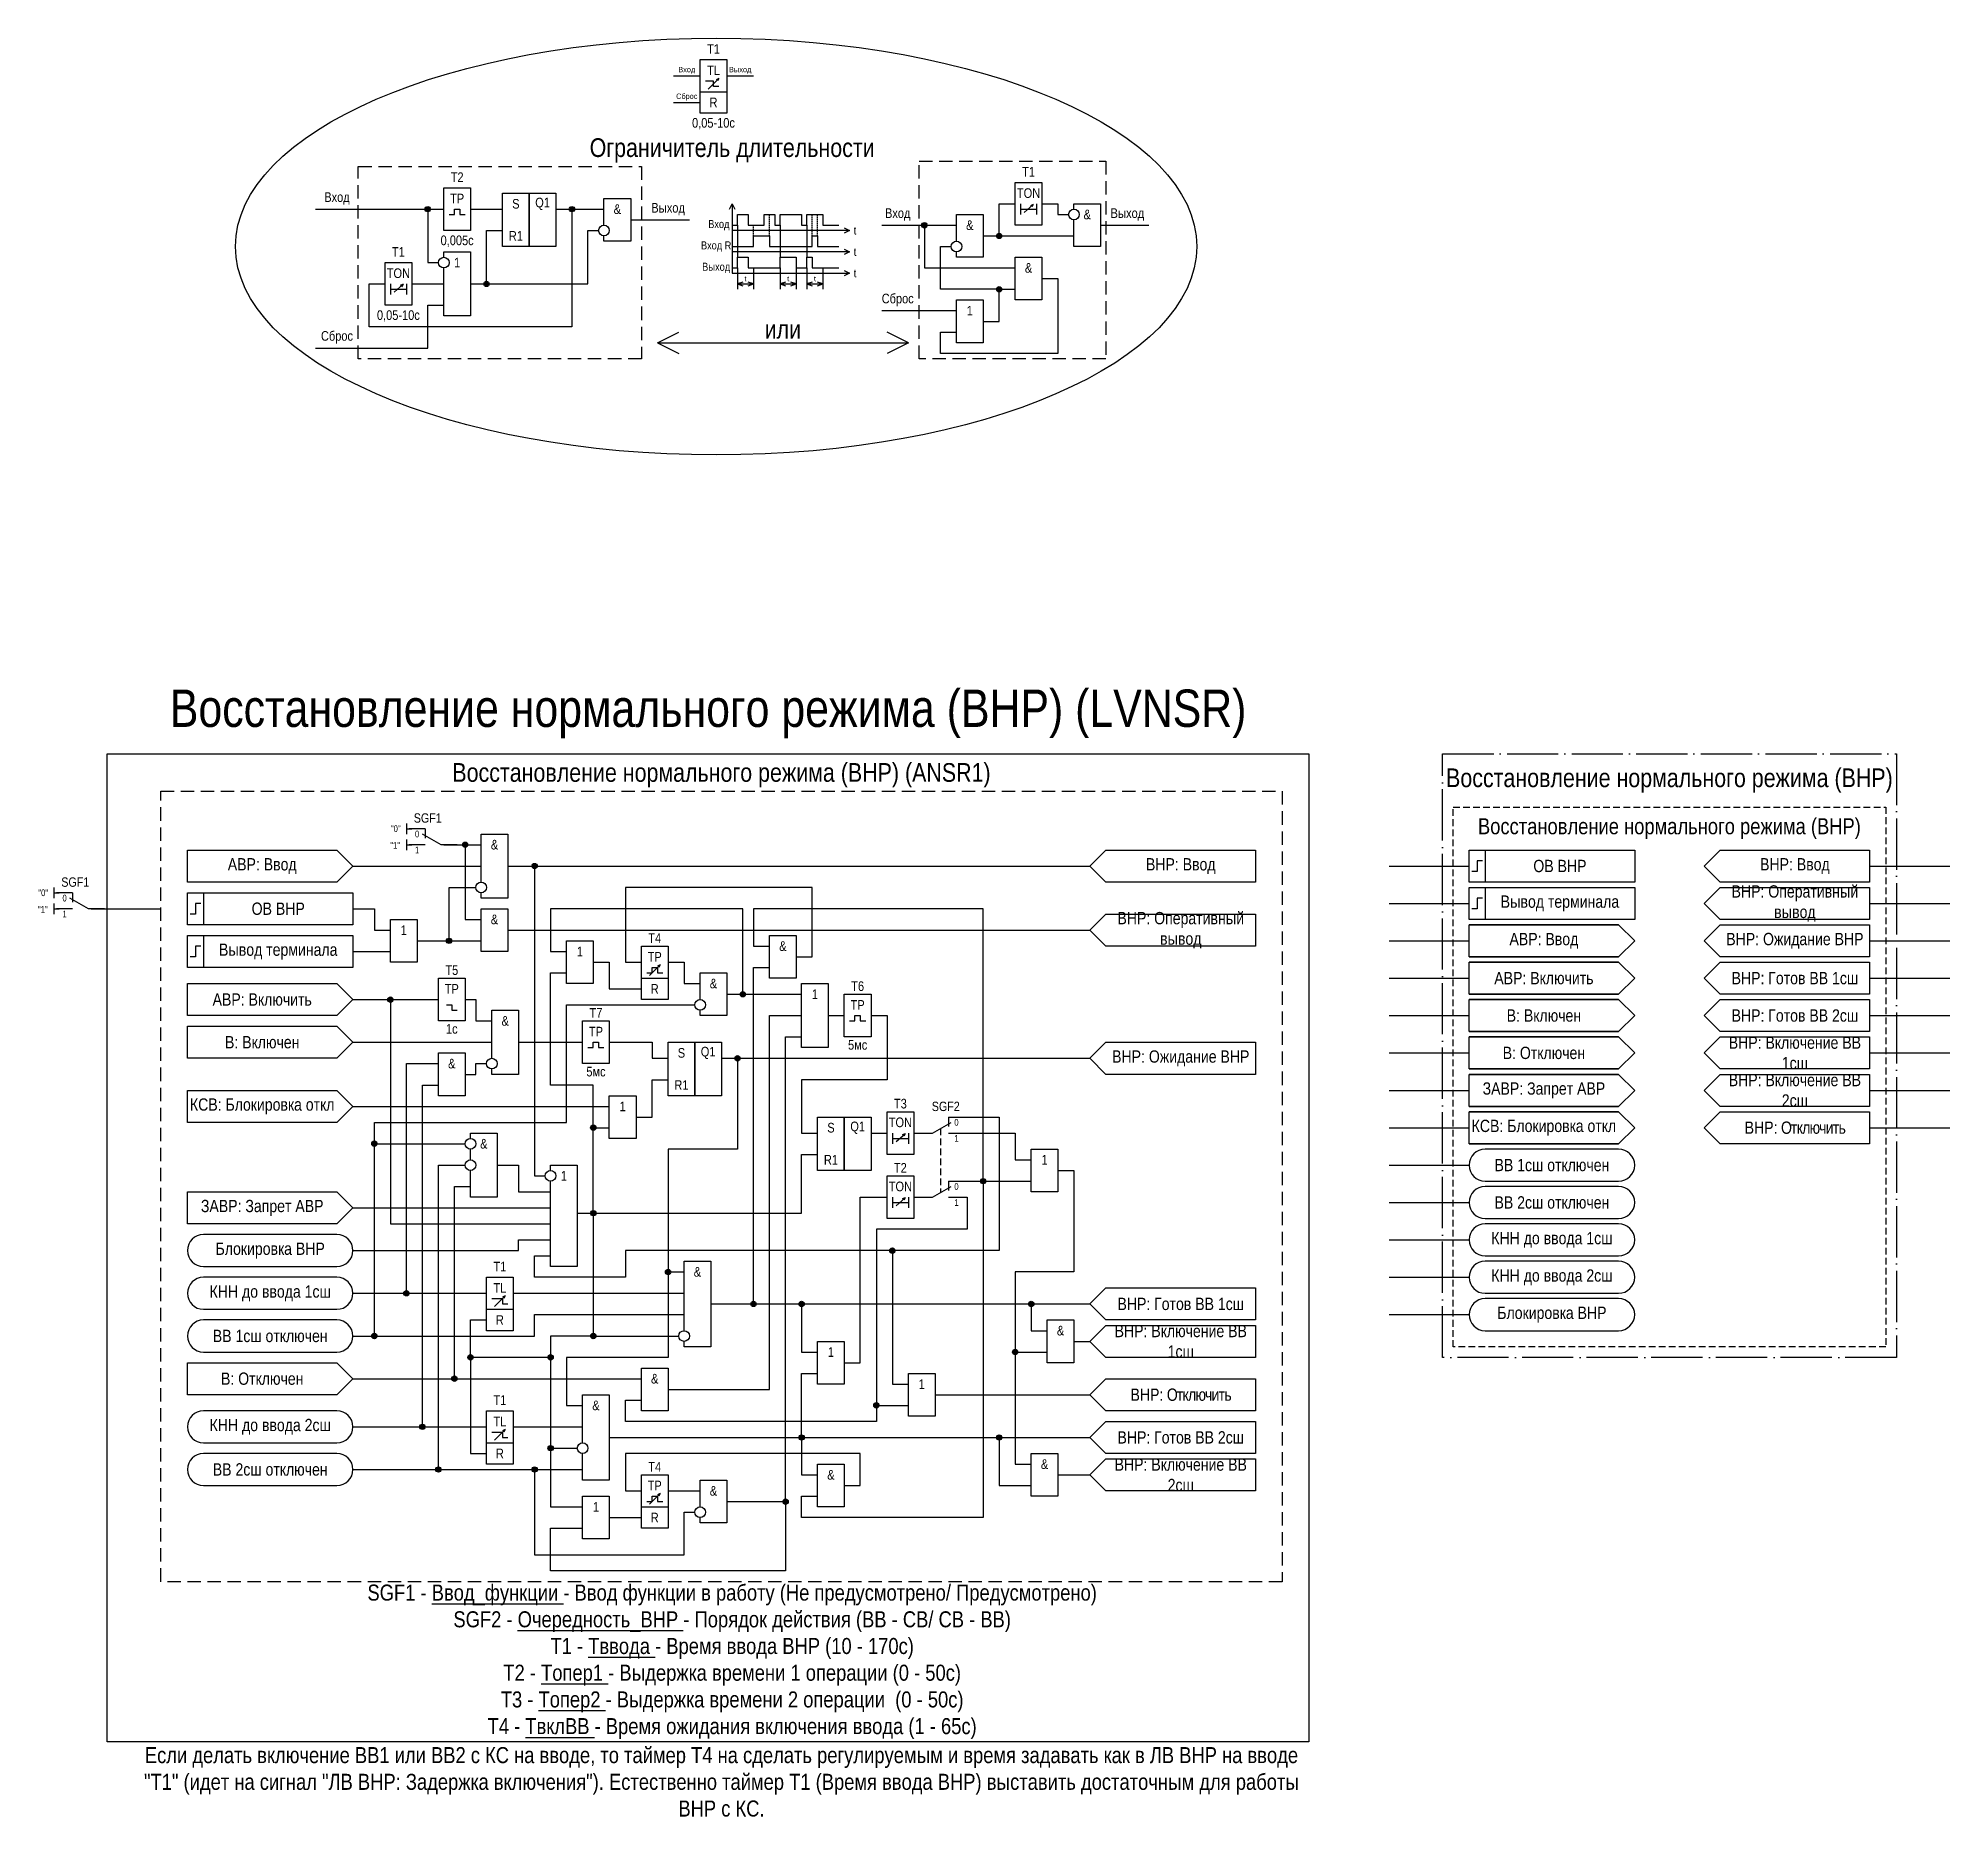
# Model space of a CAD drawing. Header units: millimetres. Extents: x -13 to 345, y -14 to 319.
import ezdxf
from ezdxf.enums import TextEntityAlignment as Align

# ---------------------------------------------------------------- set-up
doc = ezdxf.new("R2010")
doc.units = ezdxf.units.MM
doc.linetypes.add('ACAD_ISO04W100', pattern=[30, 24, -3, 0, -3])
doc.linetypes.add('штриховая2', pattern=[0.375, 0.25, -0.125])
doc.layers.add('TEXT', color=7, linetype='Continuous', lineweight=25)
doc.layers.add('Основная', color=7, linetype='Continuous')
doc.styles.add('2.5_Gost_RD', font='ARIALN.TTF', dxfattribs={"height": 2.5})
doc.styles.add('3.5_Gost_RD', font='ARIALN.TTF', dxfattribs={"height": 3.5})
doc.styles.add('Вывод', font='ARIALN.TTF', dxfattribs={"height": 2.5})
doc.styles.add('Компонент', font='ARIALN.TTF', dxfattribs={"height": 3.5})

# ---------------------------------------------------------------- blocks, each defined once
blk = doc.blocks.new('Точка')
at = {"ltscale": 100}
h = blk.add_hatch(color=256, dxfattribs=at)
h.dxf.hatch_style = 1
edge = h.paths.add_edge_path()
edge.add_arc((0, 0), 0.5, 0, 360)
blk.add_circle((0, 0), 0.5, dxfattribs=at)
blk = doc.blocks.new('*U1037')
at = {"layer": 'Основная', "color": 0}
blk.add_line((0, 0), (7, 4), dxfattribs=at)
at = {"layer": 'Основная', "ltscale": 0.35}
blk.add_line((6, 6), (6, 2.5), dxfattribs=at)
blk = doc.blocks.new('*U1045')
at = {"layer": 'Основная', "color": 0}
for p, q in [((-9, 0), (-3, 0)), ((3, 6), (9, 6)), ((3, 0), (9, 0))]:
    blk.add_line(p, q, dxfattribs=at)
at = {"layer": 'Основная', "ltscale": 0.25}
blk.add_blockref('*U1037', (-3, 0), dxfattribs=at)
at = {"layer": 'Основная'}
for tag, height, style, p in [('ОУ', 3.5, 'Компонент', (2, 10)), ('В1', 2.5, 'Вывод', (14, 6)), ('В2', 2.5, 'Вывод', (6, 4)), ('В3', 2.5, 'Вывод', (6, -2))]:
    blk.add_attdef(tag, text='', height=height, dxfattribs=dict(at, style=style)).set_placement(p, align=Align.MIDDLE_CENTER)
blk = doc.blocks.new('*U1039')
at = {"layer": 'Основная', "color": 0}
for p, q in [((-3, 6), (-9, 6)), ((-3, 0), (-9, 0)), ((9, 0), (3, 0))]:
    blk.add_line(p, q, dxfattribs=at)
at = {"layer": 'Основная', "ltscale": 0.25, "xscale": -1}
blk.add_blockref('*U1037', (3, 0), dxfattribs=at)
at = {"layer": 'Основная'}
for tag, height, style, p in [('В1', 2.5, 'Вывод', (-14, 6)), ('ОУ', 3.5, 'Компонент', (-2, 10)), ('В2', 2.5, 'Вывод', (-6, 4)), ('В3', 2.5, 'Вывод', (-6, -2))]:
    blk.add_attdef(tag, text='', height=height, dxfattribs=dict(at, style=style)).set_placement(p, align=Align.MIDDLE_CENTER)

msp = doc.modelspace()

# ---------------------------------------------------------------- linework, layer by layer
at = {"ltscale": 100}
for p, q in [((112.5, 309.5), (114.5, 311.5)), ((114.5, 311.5), (113.99, 311.25)), ((114.5, 311.5), (114.26, 311.02)), ((116, 312), (121, 312)), ((171.71, 286.4), (173.38, 287.88)), ((173.38, 287.88), (172.86, 287.66)), ((173.38, 287.88), (173.12, 287.42)), ((139, 283), (117, 283)), ((118, 284), (118, 278)), ((126, 284), (126, 278)), ((131, 284), (131, 278)), ((139, 279), (117, 279)), ((118, 276), (118, 272)), ((121, 276), (121, 272)), ((126, 276), (126, 272)), ((129, 276), (129, 272)), ((131, 276), (131, 272)), ((134, 276), (134, 272)), ((57, 273), (57, 273)), ((118, 273), (121, 273)), ((126, 273), (129, 273)), ((131, 273), (134, 273)), ((103, 262), (107, 264)), ((103, 262), (150, 262)), ((103, 262), (107, 260)), ((56, 172), (56, 170)), ((56, 171), (57, 171)), ((56, 169), (56, 167)), ((56, 168), (57, 168)), ((240, 164), (255, 164)), ((330, 164), (345, 164)), ((240, 157), (255, 157)), ((330, 157), (345, 157)), ((240, 150), (255, 150)), ((330, 150), (345, 150)), ((101.5, 143.5), (103.5, 145.5)), ((103.5, 145.5), (102.99, 145.25)), ((103.5, 145.5), (103.26, 145.02)), ((240, 143), (255, 143)), ((330, 143), (345, 143)), ((240, 136), (255, 136)), ((330, 136), (345, 136)), ((240, 129), (255, 129)), ((330, 129), (345, 129)), ((240, 122), (255, 122)), ((330, 122), (345, 122)), ((240, 115), (255, 115)), ((330, 115), (345, 115)), ((147.71, 112.4), (149.38, 113.88)), ((149.38, 113.88), (148.86, 113.66)), ((149.38, 113.88), (149.12, 113.42)), ((240, 108), (255, 108)), ((147.71, 100.4), (149.38, 101.88)), ((149.38, 101.88), (148.86, 101.66)), ((149.38, 101.88), (149.12, 101.42)), ((240, 101), (255, 101)), ((240, 94), (255, 94)), ((240, 87), (255, 87)), ((72.5, 81.5), (74.5, 83.5)), ((74.5, 83.5), (73.99, 83.25)), ((74.5, 83.5), (74.26, 83.02)), ((240, 80), (255, 80)), ((72.5, 56.5), (74.5, 58.5)), ((74.5, 58.5), (73.99, 58.25)), ((74.5, 58.5), (74.26, 58.02)), ((101.5, 44.5), (103.5, 46.5)), ((103.5, 46.5), (102.99, 46.25)), ((103.5, 46.5), (103.26, 46.02))]:
    msp.add_line(p, q, dxfattribs=at)
at = {"color": 3, "ltscale": 100}
msp.add_line((106, 307), (111, 307), dxfattribs=at)
at = {"linetype": 'штриховая2'}
for p, q in [((121, 282), (121, 284)), ((124, 282), (124, 286)), ((132, 282), (132, 286)), ((133, 282), (133, 286))]:
    msp.add_line(p, q, dxfattribs=at)
at = {"color": 7, "ltscale": 100}
for p, q in [((53.7, 271.46), (55.37, 272.95)), ((55.37, 272.95), (54.85, 272.73)), ((55.37, 272.95), (55.11, 272.48))]:
    msp.add_line(p, q, dxfattribs=at)
at = {"color": 6, "ltscale": 100}
for p, q in [((-10, 160), (-10, 158)), ((-10, 159), (-9, 159)), ((-10, 157), (-10, 155)), ((-10, 156), (-9, 156))]:
    msp.add_line(p, q, dxfattribs=at)
at = {"ltscale": 100}
for points in [[(111, 315), (116, 315), (116, 305), (111, 305)], [(111, 309), (116, 309), (116, 305), (111, 305)], [(63, 291), (68, 291), (68, 283), (63, 283)], [(74, 290), (79, 290), (79, 280), (74, 280)], [(79, 290), (84, 290), (84, 280), (79, 280)], [(170, 292), (175, 292), (175, 284), (170, 284)], [(52, 277), (57, 277), (57, 269), (52, 269)], [(170, 278), (175, 278), (175, 270), (170, 270)], [(159, 270), (164, 270), (164, 262), (159, 262)], [(215, 167), (215, 161), (187, 161), (184, 164), (187, 167)], [(255, 167), (258, 167), (258, 161), (255, 161)], [(255, 167), (286, 167), (286, 161), (255, 161)], [(330, 167), (330, 161), (302, 161), (299, 164), (302, 167)], [(15, 159), (18, 159), (18, 153), (15, 153)], [(15, 159), (46, 159), (46, 153), (15, 153)], [(255, 160), (258, 160), (258, 154), (255, 154)], [(255, 160), (286, 160), (286, 154), (255, 154)], [(330, 160), (330, 154), (302, 154), (299, 157), (302, 160)], [(53, 154), (58, 154), (58, 146), (53, 146)], [(70, 156), (75, 156), (75, 148), (70, 148)], [(215, 155), (215, 149), (187, 149), (184, 152), (187, 155)], [(15, 151), (18, 151), (18, 145), (15, 145)], [(15, 151), (46, 151), (46, 145), (15, 145)], [(124, 143), (124, 151), (129, 151), (129, 143)], [(330, 153), (330, 147), (302, 147), (299, 150), (302, 153)], [(86, 150), (91, 150), (91, 142), (86, 142)], [(100, 149), (105, 149), (105, 139), (100, 139)], [(302, 146), (330, 146), (330, 140), (302, 140), (299, 143)], [(62, 143), (67, 143), (67, 135), (62, 135)], [(100, 143), (105, 143), (105, 139), (100, 139)], [(130, 142), (135, 142), (135, 130), (130, 130)], [(138, 140), (143, 140), (143, 132), (138, 132)], [(302, 139), (330, 139), (330, 133), (302, 133), (299, 136)], [(89, 135), (94, 135), (94, 127), (89, 127)], [(62, 121), (62, 129), (67, 129), (67, 121)], [(105, 131), (110, 131), (110, 121), (105, 121)], [(110, 131), (115, 131), (115, 121), (110, 121)], [(215, 131), (215, 125), (187, 125), (184, 128), (187, 131)], [(302, 132), (330, 132), (330, 126), (302, 126), (299, 129)], [(302, 125), (330, 125), (330, 119), (302, 119), (299, 122)], [(94, 121), (99, 121), (99, 113), (94, 113)], [(133, 117), (138, 117), (138, 107), (133, 107)], [(138, 117), (143, 117), (143, 107), (138, 107)], [(146, 118), (151, 118), (151, 110), (146, 110)], [(302, 118), (330, 118), (330, 112), (302, 112), (299, 115)], [(173, 111), (178, 111), (178, 103), (173, 103)], [(146, 106), (151, 106), (151, 98), (146, 98)], [(71, 87), (76, 87), (76, 77), (71, 77)], [(215, 85), (215, 79), (187, 79), (184, 82), (187, 85)], [(71, 81), (76, 81), (76, 77), (71, 77)], [(176, 79), (181, 79), (181, 71), (176, 71)], [(215, 78), (215, 72), (187, 72), (184, 75), (187, 78)], [(133, 75), (138, 75), (138, 67), (133, 67)], [(100, 62), (100, 70), (105, 70), (105, 62)], [(150, 69), (155, 69), (155, 61), (150, 61)], [(215, 68), (215, 62), (187, 62), (184, 65), (187, 68)], [(71, 62), (76, 62), (76, 52), (71, 52)], [(215, 60), (215, 54), (187, 54), (184, 57), (187, 60)], [(71, 56), (76, 56), (76, 52), (71, 52)], [(173, 54), (178, 54), (178, 46), (173, 46)], [(133, 44), (133, 52), (138, 52), (138, 44)], [(215, 53), (215, 47), (187, 47), (184, 50), (187, 53)], [(100, 50), (105, 50), (105, 40), (100, 40)], [(89, 46), (94, 46), (94, 38), (89, 38)], [(100, 44), (105, 44), (105, 40), (100, 40)]]:
    msp.add_lwpolyline(points, close=True, dxfattribs=at)
for points in [[(106, 312), (111, 312)], [(114.5, 310), (113.5, 310), (113.5, 311), (112, 311)], [(39, 287), (60, 287), (60, 277), (62, 277)], [(39, 287), (63, 287)], [(84, 287), (87, 287), (87, 265), (49, 265), (49, 273), (52, 273)], [(64, 286), (65, 286), (65, 287), (66, 287), (66, 286), (67, 286)], [(68, 287), (74, 287)], [(84, 287), (93, 287)], [(93, 284), (93, 289), (98, 289), (98, 281), (93, 281), (93, 282)], [(116.5, 287), (117, 288), (117.5, 287)], [(117, 288), (117, 275), (139, 275)], [(164, 282), (167, 282), (167, 288), (170, 288)], [(171, 288), (171, 286)], [(171, 287), (174, 287)], [(174, 288), (174, 286)], [(175, 288), (178, 288), (178, 286), (180, 286)], [(181, 287), (181, 288), (186, 288), (186, 280), (181, 280), (181, 285)], [(68, 273), (90, 273), (90, 283), (92, 283)], [(68, 273), (71, 273), (71, 283), (74, 283)], [(98, 285), (109, 285)], [(138, 283.5), (139, 283), (138, 282.5)], [(145, 284), (159, 284)], [(145, 284), (153, 284), (153, 276), (170, 276)], [(159, 281), (159, 286), (164, 286), (164, 278), (159, 278), (159, 279)], [(186, 284), (195, 284)], [(138, 279.5), (139, 279), (138, 278.5)], [(164, 266), (167, 266), (167, 272), (156, 272), (156, 280), (158, 280)], [(164, 282), (181, 282)], [(63, 278), (63, 279), (68, 279), (68, 267), (63, 267), (63, 276)], [(53, 273), (53, 271)], [(56, 273), (56, 271)], [(57, 273), (63, 273)], [(119, 273.33), (118, 273), (119, 272.67)], [(120, 272.67), (121, 273), (120, 273.33)], [(127, 273.33), (126, 273), (127, 272.67)], [(128, 272.67), (129, 273), (128, 273.33)], [(132, 273.33), (131, 273), (132, 272.67)], [(133, 272.67), (134, 273), (133, 273.33)], [(138, 275.5), (139, 275), (138, 274.5)], [(175, 274), (178, 274), (178, 260), (156, 260), (156, 264), (159, 264)], [(39, 261), (60, 261), (60, 269), (63, 269)], [(53, 272), (56, 272)], [(164, 266), (167, 266), (167, 272), (170, 272)], [(145, 268), (159, 268)], [(150, 262), (146, 264)], [(150, 262), (146, 260)], [(70, 161), (70, 170), (75, 170), (75, 158), (70, 158), (70, 159)], [(15, 167), (43, 167), (46, 164), (43, 161), (15, 161), (15, 167)], [(63, 168), (67, 168), (67, 154), (70, 154)], [(63, 168), (70, 168)], [(46, 164), (70, 164)], [(75, 164), (184, 164)], [(75, 164), (80, 164), (80, 106), (82, 106)], [(58, 150), (64, 150), (64, 160), (69, 160)], [(129, 147), (132, 147), (132, 160), (97, 160), (97, 146), (100, 146)], [(46, 156), (50, 156), (50, 152), (53, 152)], [(116, 140), (119, 140), (119, 156), (83, 156), (83, 148), (86, 148)], [(158, 105), (164, 105), (164, 156), (121, 156), (121, 149), (124, 149)], [(75, 152), (184, 152)], [(255, 147), (283, 147), (286, 150), (283, 153), (255, 153), (283, 153), (286, 150), (283, 147), (255, 147), (255, 153)], [(46, 148), (53, 148)], [(46, 148), (53, 148)], [(58, 150), (70, 150)], [(88, 99), (91, 99), (91, 123), (83, 123), (83, 144), (86, 144)], [(91, 146), (94, 146), (94, 141), (100, 141)], [(101, 144), (102, 144), (102, 145), (103, 145), (103, 144), (104, 144)], [(105, 146), (108, 146), (108, 142), (111, 142)], [(111, 139), (111, 144), (116, 144), (116, 136), (111, 136), (111, 137)], [(113, 82), (121, 82), (121, 145), (124, 145)], [(255, 140), (283, 140), (286, 143), (283, 146), (255, 146), (283, 146), (286, 143), (283, 140), (255, 140), (255, 146)], [(15, 142), (43, 142), (46, 139), (43, 136), (15, 136), (15, 142)], [(116, 140), (130, 140)], [(46, 139), (62, 139)], [(46, 139), (53, 139), (53, 97), (83, 97)], [(46, 76), (50, 76), (50, 116), (86, 116), (86, 138), (110, 138)], [(63.5, 138), (64.5, 138), (64.5, 137), (65.5, 137)], [(67, 139), (69, 139), (69, 135), (72, 135)], [(72, 128), (72, 137), (77, 137), (77, 125), (72, 125), (72, 126)], [(255, 133), (283, 133), (286, 136), (283, 139), (255, 139), (283, 139), (286, 136), (283, 133), (255, 133), (255, 139)], [(15, 134), (43, 134), (46, 131), (43, 128), (15, 128), (15, 134)], [(105, 66), (124, 66), (124, 136), (130, 136)], [(143, 136), (146, 136), (146, 124), (130, 124), (130, 114), (133, 114)], [(135, 136), (138, 136)], [(139, 135), (140, 135), (140, 136), (141, 136), (141, 135), (142, 135)], [(46, 131), (72, 131)], [(77, 131), (89, 131)], [(90, 130), (91, 130), (91, 131), (92, 131), (92, 130), (93, 130)], [(94, 131), (102, 131), (102, 128), (105, 128)], [(116, 45), (127, 45), (127, 132), (130, 132)], [(255, 126), (283, 126), (286, 129), (283, 132), (255, 132), (283, 132), (286, 129), (283, 126), (255, 126), (255, 132)], [(46, 84), (56, 84), (56, 127), (62, 127)], [(67, 125), (69, 125), (69, 127), (71, 127)], [(115, 128), (118, 128), (118, 111), (105, 111), (105, 72), (86, 72), (86, 63), (89, 63)], [(115, 128), (118, 128), (118, 111), (105, 111), (105, 88), (108, 88)], [(115, 128), (184, 128)], [(15, 122), (43, 122), (46, 119), (43, 116), (15, 116), (15, 122)], [(46, 59), (59, 59), (59, 123), (62, 123)], [(99, 117), (102, 117), (102, 124), (105, 124)], [(255, 119), (283, 119), (286, 122), (283, 125), (255, 125), (283, 125), (286, 122), (283, 119), (255, 119), (255, 125)], [(46, 119), (94, 119)], [(158, 117), (167, 117), (167, 92), (97, 92), (97, 87), (80, 87), (80, 91), (83, 91)], [(88, 99), (91, 99), (91, 115), (94, 115)], [(158, 117), (167, 117), (167, 92), (147, 92), (147, 67), (150, 67)], [(255, 112), (283, 112), (286, 115), (283, 118), (255, 118), (283, 118), (286, 115), (283, 112), (255, 112), (255, 118)], [(46, 76), (50, 76), (50, 112), (67, 112)], [(68, 113), (68, 114), (73, 114), (73, 102), (68, 102), (68, 107)], [(68, 109), (68, 111)], [(143, 114), (146, 114)], [(147, 114), (147, 112)], [(147, 113), (150, 113)], [(150, 114), (150, 112)], [(151, 114), (154, 114)], [(158, 114), (170, 114), (170, 109), (173, 109)], [(46, 51), (62, 51), (62, 108), (67, 108)], [(73, 108), (77, 108), (77, 103), (83, 103)], [(83, 107), (83, 108), (88, 108), (88, 89), (83, 89), (83, 105)], [(88, 99), (130, 99), (130, 110), (133, 110)], [(46, 68), (65, 68), (65, 104), (68, 104)], [(158, 105), (164, 105), (164, 42), (130, 42), (130, 46), (133, 46)], [(158, 105), (173, 105)], [(178, 107), (181, 107), (181, 88), (170, 88), (170, 73), (176, 73)], [(178, 107), (181, 107), (181, 88), (170, 88), (170, 52), (173, 52)], [(15, 103), (43, 103), (46, 100), (43, 97), (15, 97), (15, 103)], [(158, 102), (161, 102), (161, 96), (144, 96), (144, 60), (97, 60), (97, 64), (100, 64)], [(138, 71), (141, 71), (141, 102), (146, 102)], [(158, 102), (161, 102), (161, 96), (144, 96), (144, 63), (150, 63)], [(147, 102), (147, 100)], [(147, 101), (150, 101)], [(150, 102), (150, 100)], [(151, 102), (154, 102)], [(46, 100), (83, 100)], [(88, 99), (91, 99), (91, 76), (83, 76), (83, 72), (68, 72), (68, 79), (71, 79)], [(88, 99), (91, 99), (91, 76), (83, 76), (83, 72), (68, 72), (68, 54), (71, 54)], [(88, 99), (91, 99), (91, 76), (83, 76), (83, 55), (88, 55)], [(88, 99), (91, 99), (91, 76), (83, 76), (83, 44), (89, 44)], [(88, 99), (91, 99), (91, 76), (107, 76)], [(46, 92), (77, 92), (77, 94), (83, 94)], [(108, 77), (108, 90), (113, 90), (113, 74), (108, 74), (108, 75)], [(46, 84), (71, 84)], [(72, 83), (74, 83), (74, 82), (75, 82)], [(76, 84), (108, 84)], [(46, 76), (80, 76), (80, 80), (108, 80)], [(113, 82), (130, 82), (130, 73), (133, 73)], [(113, 82), (184, 82)], [(113, 82), (173, 82), (173, 77), (176, 77)], [(181, 75), (184, 75)], [(15, 71), (43, 71), (46, 68), (43, 65), (15, 65), (15, 71)], [(94, 57), (130, 57), (130, 69), (133, 69)], [(46, 68), (100, 68)], [(89, 56), (89, 65), (94, 65), (94, 49), (89, 49), (89, 54)], [(155, 65), (184, 65)], [(46, 59), (71, 59)], [(72, 58), (74, 58), (74, 57), (75, 57)], [(76, 59), (89, 59)], [(94, 57), (184, 57)], [(94, 57), (167, 57), (167, 48), (173, 48)], [(94, 57), (130, 57), (130, 50), (133, 50)], [(138, 48), (141, 48), (141, 54), (97, 54), (97, 47), (100, 47)], [(46, 51), (89, 51)], [(46, 51), (80, 51), (80, 35), (108, 35), (108, 43), (110, 43)], [(105, 47), (111, 47)], [(111, 44), (111, 49), (116, 49), (116, 41), (111, 41), (111, 42)], [(178, 50), (184, 50)], [(116, 45), (127, 45), (127, 32), (83, 32), (83, 40), (89, 40)], [(101, 45), (102, 45), (102, 46), (103, 46), (103, 45), (104, 45)], [(94, 42), (100, 42)]]:
    msp.add_lwpolyline(points, dxfattribs=at)
at = {"linetype": 'штриховая2', "ltscale": 10}
for points in [[(47, 295), (100, 295), (100, 259), (47, 259)], [(152, 296), (187, 296), (187, 259), (152, 259)], [(10, 178), (220, 178), (220, 30), (10, 30)]]:
    msp.add_lwpolyline(points, close=True, dxfattribs=at)
at = {"lineweight": 30, "ltscale": 100}
for points in [[(117, 284), (118, 284), (118, 286), (120, 286), (120, 284), (123, 284), (123, 286), (125, 286), (125, 284), (126, 284), (126, 286), (130, 286), (130, 284), (131, 284), (131, 286), (134, 286), (134, 284), (137, 284)], [(117, 280), (121, 280), (121, 282), (124, 282), (124, 280), (132, 280), (132, 282), (133, 282), (133, 280), (137, 280)], [(117, 276), (118, 276), (118, 278), (120, 278), (120, 276), (126, 276), (126, 278), (129, 278), (129, 276), (131, 276), (131, 278), (132, 278), (132, 276), (137, 276)], [(257.5, 165), (256.5, 165), (256.5, 163), (255.5, 163)], [(257.5, 158), (256.5, 158), (256.5, 156), (255.5, 156)], [(17.5, 157), (16.5, 157), (16.5, 155), (15.5, 155)], [(17.5, 149), (16.5, 149), (16.5, 147), (15.5, 147)]]:
    msp.add_lwpolyline(points, dxfattribs=at)
at = {"color": 3, "ltscale": 100}
msp.add_lwpolyline([(0, 185), (225, 185), (225, 0), (0, 0)], close=True, dxfattribs=at)
at = {"color": 251, "linetype": 'ACAD_ISO04W100', "lineweight": 30, "ltscale": 0.4, "true_color": 0x58595b}
msp.add_lwpolyline([(250, 185), (335, 185), (335, 72), (250, 72)], close=True, dxfattribs=at)
at = {"linetype": 'штриховая2', "ltscale": 5}
msp.add_lwpolyline([(252, 175), (333, 175), (333, 74), (252, 74)], close=True, dxfattribs=at)
at = {"color": 6, "ltscale": 100}
msp.add_lwpolyline([(-3, 156), (10, 156)], dxfattribs=at)
at = {"linetype": 'штриховая2', "ltscale": 5}
msp.add_lwpolyline([(156, 114.86), (156, 102.86)], dxfattribs=at)
at = {"ltscale": 100}
for points in [[(258, 105), (283, 105, 1), (283, 111), (258, 111, 1)], [(258, 98), (283, 98, 1), (283, 104), (258, 104, 1)], [(258, 91), (283, 91, 1), (283, 97), (258, 97, 1)], [(18, 89), (43, 89, 1), (43, 95), (18, 95, 1)], [(258, 84), (283, 84, 1), (283, 90), (258, 90, 1)], [(18, 81), (43, 81, 1), (43, 87), (18, 87, 1)], [(258, 77), (283, 77, 1), (283, 83), (258, 83, 1)], [(18, 73), (43, 73, 1), (43, 79), (18, 79, 1)], [(18, 56), (43, 56, 1), (43, 62), (18, 62, 1)], [(18, 48), (43, 48, 1), (43, 54), (18, 54, 1)]]:
    msp.add_lwpolyline(points, format="xyb", close=True, dxfattribs=at)
for centre in [(181, 286), (93, 283), (159, 280), (63, 277), (111, 138), (72, 127), (68, 112), (68, 108), (83, 106), (108, 76), (89, 55), (111, 43)]:
    msp.add_circle(centre, 1, dxfattribs=at)
msp.add_circle((70, 160), 1)
at = {"color": 3, "ltscale": 100}
msp.add_ellipse((114, 280), major_axis=(-90, 0), ratio=0.433476, dxfattribs=at)

# ---------------------------------------------------------------- block references
at = {"color": 2, "ltscale": 100}
for p in [(60, 287), (87, 287), (153, 284), (167, 282), (71, 273), (167, 272)]:
    msp.add_blockref('Точка', p, dxfattribs=at)
at = {"ltscale": 100}
for p in [(67, 168), (80, 164), (64, 150), (119, 140), (53, 139), (118, 128), (91, 115), (50, 112), (164, 105), (91, 99), (147, 92), (105, 88), (56, 84), (121, 82), (130, 82), (173, 82), (50, 76), (91, 76), (68, 72), (83, 72), (170, 73), (65, 68), (144, 63), (59, 59), (130, 57), (167, 57), (83, 55), (62, 51), (80, 51), (127, 45)]:
    msp.add_blockref('Точка', p, dxfattribs=at)
at = {"layer": 'Основная', "ltscale": 0.25, "xscale": 0.5, "yscale": 0.5, "zscale": 0.5}
msp.add_blockref('*U1039', (61, 168), dxfattribs=at).add_auto_attribs({'ОУ': 'SGF1', 'В1': '"0"', 'В2': '0', 'В3': '1'})
at = {"layer": 'Основная', "color": 6, "ltscale": 0.25, "xscale": 0.5, "yscale": 0.5, "zscale": 0.5}
msp.add_blockref('*U1039', (-5, 156), dxfattribs=at).add_auto_attribs({'ОУ': 'SGF1', 'В1': '"0"', 'В2': '0', 'В3': '1'})
at = {"layer": 'Основная', "ltscale": 0.25}
ref = msp.add_blockref('*U1045', (156, 114), dxfattribs=dict(at, xscale=0.5, yscale=0.5, zscale=0.5))
ref.add_attrib('ОУ', 'SGF2', dxfattribs={"height": 1.75, "style": 'Компонент'}).set_placement((157, 119), align=Align.MIDDLE_CENTER)
ref.add_attrib('В2', '0', dxfattribs={"height": 1.25, "style": 'Вывод'}).set_placement((159, 116), align=Align.MIDDLE_CENTER)
ref.add_attrib('В3', '1', dxfattribs={"height": 1.25, "style": 'Вывод'}).set_placement((159, 113), align=Align.MIDDLE_CENTER)
ref = msp.add_blockref('*U1045', (156, 102), dxfattribs=dict(at, xscale=0.5, yscale=0.5, zscale=0.5))
ref.add_attrib('В2', '0', dxfattribs={"height": 1.25, "style": 'Вывод'}).set_placement((159, 104), align=Align.MIDDLE_CENTER)
ref.add_attrib('В3', '1', dxfattribs={"height": 1.25, "style": 'Вывод'}).set_placement((159, 101), align=Align.MIDDLE_CENTER)

# ---------------------------------------------------------------- texts
at = {"ltscale": 100, "attachment_point": 5, "style": '2.5_Gost_RD'}
for s, insert, char_height, width in [('T1', (113.5, 317), 1.8, 5), ('Вход', (108.5, 313), 1, 5), ('TL', (113.5, 313), 1.8, 5), ('Выход', (118.5, 313), 1, 5), ('Сброс', (108.5, 308), 1, 5), ('R', (113.5, 307), 1.8, 5), ('0,05-10с', (113.5, 303), 1.8, 5), ('T2', (65.5, 293), 1.8, 5), ('T1', (172.5, 294), 1.8, 5), ('Вход', (43, 289), 1.8, 8), ('TON', (172.5, 290), 1.8, 5), ('TP', (65.5, 289), 1.8, 5), ('S', (76.5, 288), 1.8, 5), ('Q1', (81.5, 288), 1.8, 5), ('&', (95.5, 287), 1.8, 5), ('Выход', (105, 287), 1.8, 8), ('Вход', (148, 286), 1.8, 8), ('&', (183.5, 286), 1.8, 5), ('Выход', (191, 286), 1.8, 8), ('R1', (76.5, 282), 1.8, 5), ('Вход', (114.5, 284), 1.5, 5), ('t', (140, 283), 1.5, 2), ('&', (161.5, 284), 1.8, 5), ('T1', (54.5, 279), 1.8, 5), ('0,005с', (65.5, 281), 1.8, 5), ('Вход R', (114, 280), 1.5, 6), ('t', (140, 279), 1.5, 2), ('TON', (54.5, 275), 1.8, 5), ('1', (65.5, 277), 1.8, 5), ('Выход ', (114, 276), 1.5, 6), ('t', (140, 275), 1.5, 2), ('&', (172.5, 276), 1.8, 5), ('t', (119.5, 274), 1, 3), ('t', (127.5, 274), 1, 1), ('t', (132.5, 274), 1, 1), ('Сброс', (148, 270), 1.8, 8), ('1', (161.5, 268), 1.8, 5), ('0,05-10с', (54.5, 267), 1.8, 5), ('Сброс', (43, 263), 1.8, 8), ('&', (72.5, 168), 1.8, 5), ('&', (72.5, 154), 1.8, 5), ('1', (55.5, 152), 1.8, 5), ('T4', (102.5, 150.5), 1.8, 5), ('1', (88.5, 148), 1.8, 5), ('TP', (102.5, 147), 1.8, 5), ('&', (126.5, 149), 1.8, 5), ('T5', (64.5, 144.5), 1.8, 5), ('TP', (64.5, 141), 1.8, 5), ('R', (102.5, 141), 1.8, 5), ('&', (113.5, 142), 1.8, 5), ('1', (132.5, 140), 1.8, 5), ('T6', (140.5, 141.5), 1.8, 5), ('T7', (91.5, 136.5), 1.8, 5), ('TP', (140.5, 138), 1.8, 5), ('1с', (64.5, 133.5), 1.8, 5), ('&', (74.5, 135), 1.8, 5), ('TP', (91.5, 133), 1.8, 5), ('S', (107.5, 129), 1.8, 5), ('Q1', (112.5, 129), 1.8, 5), ('5мс', (140.5, 130.5), 1.8, 5), ('&', (64.5, 127), 1.8, 5), ('5мс', (91.5, 125.5), 1.8, 5), ('R1', (107.5, 123), 1.8, 5), ('1', (96.5, 119), 1.8, 5), ('T3', (148.5, 119.5), 1.8, 5), ('S', (135.5, 115), 1.8, 5), ('Q1', (140.5, 115), 1.8, 5), ('TON', (148.5, 116), 1.8, 5), ('&', (70.5, 112), 1.8, 5), ('R1', (135.5, 109), 1.8, 5), ('T2', (148.5, 107.5), 1.8, 5), ('1', (175.5, 109), 1.8, 5), ('1', (85.5, 106), 1.8, 5), ('TON', (148.5, 104), 1.8, 5), ('T1', (73.5, 89), 1.8, 5), ('&', (110.5, 88), 1.8, 5), ('TL', (73.5, 85), 1.8, 5), ('R', (73.5, 79), 1.8, 5), ('&', (178.5, 77), 1.8, 5), ('1', (135.5, 73), 1.8, 5), ('&', (102.5, 68), 1.8, 5), ('T1', (73.5, 64), 1.8, 5), ('1', (152.5, 67), 1.8, 5), ('TL', (73.5, 60), 1.8, 5), ('&', (91.5, 63), 1.8, 5), ('R', (73.5, 54), 1.8, 5), ('T4', (102.5, 51.5), 1.8, 5), ('&', (135.5, 50), 1.8, 5), ('&', (175.5, 52), 1.8, 5), ('TP', (102.5, 48), 1.8, 5), ('&', (113.5, 47), 1.8, 5), ('1', (91.5, 44), 1.8, 5), ('R', (102.5, 42), 1.8, 5)]:
    msp.add_mtext(s, dxfattribs=dict(at, insert=insert, char_height=char_height, width=width))
at = {"color": 30, "ltscale": 100, "attachment_point": 5, "style": '3.5_Gost_RD'}
for s, insert, char_height, width in [('{\\C3;Ограничитель длительности}', (117, 298), 3.5, 140), ('{\\C3;или}', (126.5, 264.5), 3.5, 47), ('{\\C3;Восстановление нормального режима (ВНР) (LVNSR)}', (112.5, 192.5), 7, 225), ('Восстановление нормального режима (ВНР) (ANSR1)', (115, 181), 3.5, 210), ('{\\C30;\\c1938679;Восстановление нормального режима (ВНР)}', (292.5, 180), 3.5, 85), ('\\pt147;Восстановление нормального режима (ВНР)', (292.5, 171), 3, 81), ('SGF1 - {\\LВвод_функции} - Ввод функции в работу (Не предусмотрено/ Предусмотрено)\\PSGF2 - {\\LОчередность_ВНР} - Порядок действия (ВВ - СВ/ СВ - ВВ)\\PТ1 - {\\LТввода} - Время ввода ВНР (10 - {\\C3;170}с)\\PТ2 - {\\LТопер1} - Выдержка времени 1 операции (0 - 50с)\\PТ3 - {\\LТопер2} - Выдержка времени 2 операции  (0 - 50с)\\PТ4 - {\\LТвклВВ} - Время ожидания включения ввода ({\\C3;1} - {\\C3;65}с)', (117, 15), 3, 204), ('Если делать включение ВВ1 или ВВ2 с КС на вводе, то таймер Т4 на сделать регулируемым и время задавать как в ЛВ ВНР на вводе "Т1" (идет на сигнал "ЛВ ВНР: Задержка включения"). Естественно таймер Т1 (Время ввода ВНР) выставить достаточным для работы ВНР с КС.', (115, -7.5), 3, 220)]:
    msp.add_mtext(s, dxfattribs=dict(at, insert=insert, char_height=char_height, width=width))
at = {"ltscale": 100, "insert": (53, 168.5), "char_height": 1.25, "attachment_point": 1, "style": '3.5_Gost_RD'}
msp.add_mtext_dynamic_manual_height_columns('"1"', width=2, gutter_width=17.5, heights=[0], dxfattribs=at)
at = {"color": 6, "ltscale": 100, "insert": (-13, 156.5), "char_height": 1.25, "attachment_point": 1, "style": '3.5_Gost_RD'}
msp.add_mtext_dynamic_manual_height_columns('"1"', width=2, gutter_width=17.5, heights=[0], dxfattribs=at)
at = {"layer": 'TEXT', "color": 0, "ltscale": 100, "char_height": 2.3, "width": 28, "attachment_point": 5, "style": '2.5_Gost_RD'}
for s, insert in [('{\\C256;АВР: Ввод}', (29, 164)), ('{\\C256;ОВ ВНР}', (272, 164)), ('{\\C256;Вывод терминала}', (272, 157)), ('{\\C256;ОВ ВНР}', (32, 156)), ('{\\C256;АВР: Ввод}', (269, 150)), ('{\\C256;АВР: Включить}', (269, 143)), ('{\\C256;В: Включен}', (269, 136)), ('{\\C256;В: Включен}', (29, 131)), ('{\\C256;В: Отключен}', (269, 129)), ('{\\C256;КСВ: Блокировка откл}', (269, 115)), ('{\\C256;В: Отключен}', (29, 68))]:
    msp.add_mtext(s, dxfattribs=dict(at, insert=insert))
at = {"layer": 'TEXT', "ltscale": 100, "char_height": 2.3, "attachment_point": 5, "style": '2.5_Gost_RD'}
for s, insert, width in [('ВНР: Ввод', (201, 164), 28), ('ВНР: Ввод', (316, 164), 28), ('ВНР: Оперативный вывод', (316, 157), 28), ('ВНР: Оперативный вывод', (201, 152), 28), ('ВНР: Ожидание ВНР', (316, 150), 28), ('{\\C256;Вывод терминала}', (32, 148), 28), ('ВНР: Готов ВВ 1сш', (316, 143), 28), ('АВР: Включить', (29, 139), 28), ('ВНР: Готов ВВ 2сш', (316, 136), 28), ('ВНР: Ожидание ВНР', (201, 128), 28), ('ВНР: Включение ВВ 1сш', (316, 129), 28), ('ЗАВР: Запрет АВР', (269, 122), 28), ('ВНР: Включение ВВ 2сш', (316, 122), 28), ('КСВ: Блокировка откл', (29, 119), 28), ('ВНР:{\\T0.9; Отключить}', (316, 115), 28), ('ВВ 1сш отключен', (270.5, 108), 31), ('ЗАВР: Запрет АВР', (29, 100), 28), ('ВВ 2сш отключен', (270.5, 101), 31), ('Блокировка ВНР', (30.5, 92), 31), ('КНН до ввода 1сш', (270.5, 94), 31), ('КНН до ввода 2сш', (270.5, 87), 31), ('КНН до ввода 1сш', (30.5, 84), 31), ('ВНР: Готов ВВ 1сш', (201, 82), 28), ('Блокировка ВНР', (270.5, 80), 31), ('ВВ 1сш отключен', (30.5, 76), 31), ('ВНР: Включение ВВ 1сш', (201, 75), 28), ('ВНР:{\\T0.9; Отключить}', (201, 65), 28), ('КНН до ввода 2сш', (30.5, 59), 31), ('ВНР: Готов ВВ 2сш', (201, 57), 28), ('ВВ 2сш отключен', (30.5, 51), 31), ('ВНР: Включение ВВ 2сш', (201, 50), 28)]:
    msp.add_mtext(s, dxfattribs=dict(at, insert=insert, width=width))

doc.saveas('drawing.dxf')
